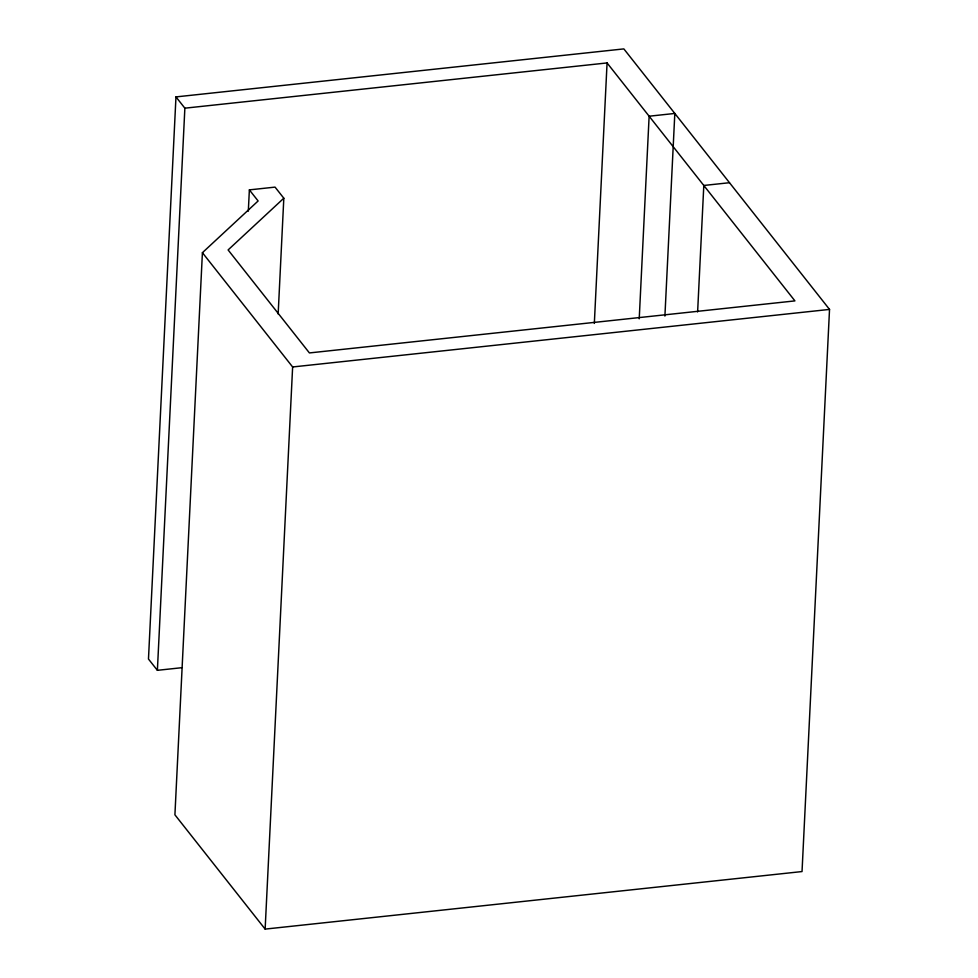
<?xml version="1.0" encoding="UTF-8"?>
<svg xmlns="http://www.w3.org/2000/svg" width="978" height="978" viewBox="0 0 978 978"><rect width="100%" height="100%" fill="white"/><g stroke="black" fill="none" stroke-linecap="round" stroke-linejoin="round"><path stroke-width="1.47" d="M278.155 313.999L283.816 198.216L275.05 187.116L249.366 189.879L258.119 200.967L202.409 252.691L174.915 814.821L265.136 929.1L802.033 871.557L829.527 309.415L623.854 48.9L175.967 96.908L148.473 659.038L157.385 670.321L181.676 667.717M157.385 670.321L184.866 108.179L175.967 96.908M248.314 211.199L249.366 189.879M265.136 929.1L292.63 366.97L202.409 252.691M594.331 323.437L607.069 62.934L184.866 108.179M639.221 318.816L649.123 116.211L674.82 113.448L664.906 316.065M697.62 311.909L703.805 185.465L729.49 182.715M283.816 198.216L228.106 249.94L309.415 352.936L794.931 300.894L607.069 62.934M292.63 366.97L829.527 309.415"/></g></svg>
